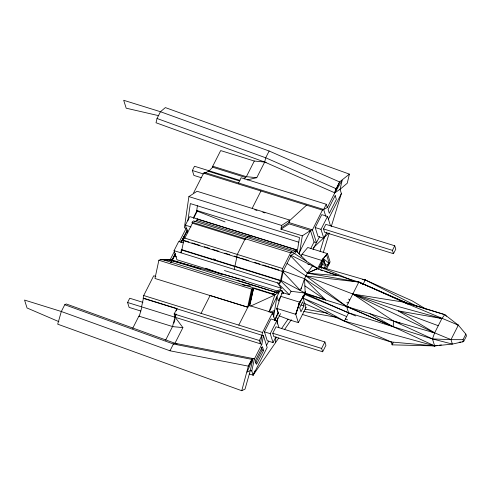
<?xml version="1.0" encoding="UTF-8"?>
<svg xmlns="http://www.w3.org/2000/svg" width="491" height="491" viewBox="0 0 491 491"><rect width="100%" height="100%" fill="white"/><g stroke="black" fill="none" stroke-linecap="round" stroke-linejoin="round"><path stroke-width="0.74" d="M401.116 301.063L444.76 314.639L458.336 325.152L465.849 334.125L466.45 336.034L463.633 341.595L452.395 344.093L434.658 345.91L393.199 326.705L393.555 321.077L352.808 294.029L305.924 275.948L287.137 263.52M208.957 171.052L212.671 167.216L212.744 166.228L220.674 150.577L254.301 161.036L264.698 162.048L334.794 192.84L340.06 189.293L347.241 183.247L349.396 174.133L165.357 107.597L160.459 111.721L157.028 118.497L156.015 122.762L266.134 162.57M275.426 342.786L275.985 336.771M277.163 323.992L277.716 317.984M278.066 314.222L278.201 312.724L276.856 308.44L280.729 296.306L300.032 302.309L305.206 293.078L305.187 291.574M171.635 262.12L171.832 260.629L170.524 259.5L160.447 259.653L158.869 260.242L154.972 278.477L247.845 307.243L210.117 295.502L201.058 313.375M184.812 238.209L192.423 223.196L192.11 222.202L193.509 220.895L291.979 251.527L290.598 252.84L282.638 268.534L184.156 237.902L183.266 240.596L282 271.308L282.546 271.087L280.6 280.41L181.866 249.698L181.32 249.919L180.921 252.81L181.504 251.662M234.287 269.406L234.686 266.521L235.232 266.3M183.616 242.793L178.81 241.296L174.06 250.674L279.655 283.522L280.054 280.631L280.6 280.41M187.887 220.821L190.336 203.587L299.516 237.552L297.135 252.3M196.449 212.493L197.407 205.754M289.346 222.429L289.721 220.097L197.032 191.269L188.894 196.596L184.383 227.793L186.819 228.548M349.396 174.133L339.588 181.952L334.794 192.84L327.325 207.576L322.434 210.111L312.417 229.874L310.453 230.506L302.315 235.833L280.981 229.199L281.589 225.43L289.721 220.097M299.301 254.522L302.315 235.833M273.573 316.971L276.961 296.589L278.348 300.995L282.595 292.618L281.889 290.384L279.698 291.181L274.85 294.981L250.625 306.083M249.471 374.044L253.117 375.179L267.165 347.468L263.464 335.727L143.176 298.307L143.697 295.527L153.714 275.764L155.893 276.439M165.608 340.214L172.501 326.601L175.864 313.743M176.398 310.901L177.085 308.618M175.741 315.768L176.011 314.338M325.821 216.402L323.637 209.485L204.808 172.525L204.686 173.188L208.374 171.279L239.074 180.829M208.374 171.279L208.497 170.61M238.307 183.652L241.081 177.76L326.288 204.268L327.325 207.576M238.792 325.11L248.808 305.341L272.542 312.724L262.525 332.493L260.402 343.798L259.358 340.49L262.004 335.273M278.857 337.802L253.117 375.179L251.791 370.963L254.393 358.989L261.856 344.252L263.464 335.727M194.461 221.766L196.934 220.539L197.216 219.054L198.235 219.244M250.036 237.055L250.324 235.576L251.337 235.766M291.979 251.527L291.697 253.006L295.404 251.171L295.692 249.686L197.216 219.054M321.593 268.209L321.347 266.705L322.636 260.193L324.146 261.187L325.496 265.471L323.943 268.534M181.866 249.698L183.812 240.375L188.931 241.965M234.882 266.441L236.828 257.112M247.667 307.311L251.564 289.076L253.516 288.346L274.85 294.981L268.994 312.073M248.808 305.341L252.349 288.782M253.141 288.487L249.397 305.991L253.516 288.346L250.085 304.389M58.908 321.673L27.042 307.98L24.55 300.069L61.32 311.509L169.996 350.795L173.433 344.025L174.968 343.264L252.933 358.534L250.33 370.509L245.027 389.099L241.744 390.713L57.705 324.183L61.32 311.509L64.751 304.733L66.285 303.978L177.122 344.044M282 271.308L282.638 268.534M392.395 343.688L392.125 344.854L434.658 345.91L437.634 345.468M328.375 219.219L341.392 193.528L340.06 189.293L342.215 180.179L334.794 192.84L335.807 188.569M241.744 390.713L248.348 366.145L251.779 359.369L252.933 358.534L254.393 358.989M141.764 307.605L139.278 316.198L138.879 316.143L132.668 328.393M173.949 323.047L174.999 319.432M320.058 251.331L324.704 236.183M323.25 252.644L329.222 233.176M331.216 226.682L341.386 193.509M278.937 315.719L290.334 320.138L298.356 322.63L295.735 314.314L299.461 302.646M334.794 192.84L336.151 188.722L339.588 181.952L269.142 151.013L160.459 111.721L123.689 100.287L126.187 108.192L158.759 115.692M276.856 308.44L295.735 314.314L299.786 302.235M312.491 265.901L307.323 273.192L304.53 278.71L300.486 290.592L282.841 271.781M295.735 314.314L300.032 302.309M446.368 316.241L444.76 314.639L441.888 318.555L434.633 332.867L432.454 338.919L434.658 345.91L391.21 341.975L304.764 303.561M283.172 292.796L283.301 292.458L283.675 293.636M253.117 375.179L254.829 370.92M275.07 320.531L278.201 312.724L276.679 308.778M318.647 269.363L323.293 258.591L326.54 254.737L329.308 263.507L326.668 268.7M251.398 359.295L252.933 358.534L247.047 372.129L250.33 370.509L251.791 370.963M175.385 253.994L174.465 256.099L176.6 256.928M300.848 288.904L301.548 287.468M172.034 260.316L175.134 254.172M180.989 242.566L184.432 235.741M201.23 177.693L193.908 175.416L192.355 170.506L194.51 166.259L239.933 180.387M140.849 311.042L129.127 307.397L127.58 302.487L129.734 298.24L142.918 302.346M193.589 192.914L203.605 173.151L204.808 172.525M187.801 232.844L185.383 225.166L189.729 216.599L296.705 249.876L295.011 253.227L291.298 255.068L283.344 270.762L281.392 280.091L279.655 283.522M171.672 260.635L175.115 253.835M180.915 242.401L187.341 229.714M193.374 217.82L197.051 210.553L298.823 242.21M172.095 260.77L175.496 254.062M181.339 242.542L187.181 231.016M193.564 218.415L197.241 211.155L197.051 210.553M175.416 317.99L174.152 313.988L176.797 308.771M174.968 343.264L182.898 327.614L175.195 317.296L175.612 316.48M254.301 161.036L246.372 176.686L244.248 178.877M269.142 151.013L265.705 157.783L264.698 162.048L256.762 177.699L247.249 179.89M252.251 208.196L260.966 190.993M269.473 311.355L281.208 288.205L277.593 282.877L289.322 294.71L291.065 291.28L305.206 293.078L325.527 299.94L304.53 278.71L283.393 270.903M298.743 253.601L310.453 230.506L289.113 223.865L280.981 229.199M323.637 209.485L326.288 204.268M326.914 232.169L323.815 238.282L318.021 236.478L315.204 227.548L321.746 214.641L327.54 216.445L330.357 225.375M301.001 256.302L302.014 254.301L307.747 247.489L327.479 253.626L330.099 261.942L329.308 263.507L324.588 268.853M272.609 314.467L274.659 310.416L270.062 312.258M275.813 337.17L273.057 342.601L267.264 340.797L264.446 331.861L270.989 318.96L276.783 320.764L278.949 327.632M274.426 320.181L278.201 312.724M310.742 248.52L314.062 241.965L310.453 230.506M323.815 238.282L320.997 229.346L327.54 216.445M273.057 342.601L270.24 333.665L276.783 320.764M255.443 363.223L262.157 349.973L261.372 347.468M276.801 320.979L280.533 313.608M313.074 249.403L319.549 236.631M323.514 228.929L325.834 224.35L394.746 245.782L395.795 249.121L393.475 253.7L324.563 232.268L323.514 228.929L392.426 250.367L393.475 253.7M263.618 350.427L256.572 364.34L255.381 360.578L262.433 346.671L263.618 350.427L262.157 349.973M266.392 345.689L268.773 340.993M272.757 333.248L276.034 326.779L324.889 341.975L325.944 345.314L322.661 351.777L273.806 336.58L272.757 333.248L321.611 348.444L322.661 351.777M290.298 255.529L307.323 273.192L317.573 268.675L321.746 260.439L323.293 258.591L329.308 263.507L325.496 265.471L322.09 264.41M304.85 294.367L303.033 298.08L306.016 307.526L298.356 322.63M321.801 268.129L321.347 266.705L324.146 261.187M303.966 305.918L300.971 311.828L299.67 307.704L302.671 301.793L303.966 305.918L301.051 305.009M321.611 348.444L324.889 341.975M370.03 313.774L393.199 326.705L346.505 306.464L358.866 282.073L405.505 302.425L352.808 294.029L434.633 332.867L450.99 339.643L463.031 339.68L465.849 334.125M346.714 316.572L303.033 298.08L344.418 321.102L348.604 312.835L346.787 307.071M363.064 284.314L365.279 279.944L412.078 300.811L425.9 309.06M392.426 250.367L394.746 245.782M393.217 342.693L392.125 344.854L391.21 341.975M444.76 314.639L403.203 302.045L458.336 325.152L450.99 339.643L452.395 344.093L432.454 338.919L348.604 312.835L304.874 294.453M169.898 260.261L174.409 251.404M179.258 241.86L186.193 228.235M281.601 293.814L282.288 292.519L281.785 290.924L282.092 291.016M300.547 300.67L298.356 304.653L305.206 293.078L304.53 278.71L346.505 306.464L350.151 307.526M302.732 296.711L303.456 295.392M252.933 358.534L248.348 366.145L169.996 350.795M170.567 262.519L171.832 260.629L244.972 280.287M281.625 328.479L288.064 319.132M284.436 329.7L291.304 319.733M322.286 259.794L323.293 258.591L325.496 265.471M327.479 253.626L321.746 260.439L302.014 254.301M313.497 247.593L328.896 232.973M306.568 205.177L289.641 220.594L288.683 222.491L312.417 229.874L316.468 242.714L314.062 241.965M273.125 293.98L275.328 294.612L272.45 294.238L279.489 289.635M281.214 227.763L288.72 222.84M316.45 269.252L317.677 268.46L293.581 252.994M143.176 298.307L143.464 298.16L141.568 306.838M355.588 315.952L304.549 293.415L305.206 293.078L281.312 280.49M250.324 235.576L246.611 237.411L245.23 238.724L237.27 254.424L236.631 257.192L237.178 256.971L239.375 257.658M405.505 302.425L358.866 282.073L307.323 273.192L317.677 268.46L291.249 255.418M183.266 240.596L183.812 240.375M307.875 264.655L309.355 264.354M439.12 345.247L441.348 344.915M459.177 342.258L460.662 342.037M462.148 341.816L463.633 341.595L463.031 339.68M351.519 280.183L319.936 266.809L321.347 266.705M307.323 273.192L338.317 275.672L317.573 268.675M256.762 177.699L246.372 176.686L212.744 166.228M182.898 327.614L172.501 326.601L172.906 326.656L138.879 316.143M160.447 259.653L171.832 260.629L277.452 292.808M242.572 284.866L250.895 286.02M439.709 317.873L441.888 318.555L398.25 310.877L434.633 332.867L393.555 321.077L432.454 338.919L450.99 339.643L449.553 339.195M304.905 309.097L327.301 313.105M303.708 311.46L336.556 317.333M295.692 249.686L296.705 249.876M251.779 359.369L173.433 344.025L64.751 304.733M303.033 292.538L305.206 293.078M441.888 318.555L352.808 294.029L438.26 325.711M344.418 321.102L434.658 345.91L430.3 344.553M319.936 266.809L365.279 279.944L417.694 306.691M212.671 167.216L245.568 177.454M203.605 173.151L322.434 210.111M192.355 170.506L203.348 173.924M315.204 227.548L320.997 229.346M254.817 209.761L256.996 210.436M262.795 212.241L264.974 212.922M188.894 196.596L281.589 225.43M196.934 220.539L295.404 251.171M290.598 252.84L192.11 222.202L192.435 223.202L245.543 239.718M185.383 225.166L191.048 226.928M316.278 268.025L317.677 268.46M320.592 270.16L322.722 270.823M324.846 271.48L358.872 282.067L408.082 304.242M456.912 324.704L458.336 325.152M191.852 242.873L199.892 245.377M204.281 246.74L209.399 248.329M212.321 249.244L218.9 251.288M224.749 253.111L229.868 254.7M234.256 256.063L236.447 256.744M240.835 258.113L248.888 260.617M254.737 262.433L259.862 264.029M262.789 264.937L269.375 266.987M270.836 267.442L278.888 269.946M213.364 258.929L215.555 259.61M181.32 249.919L280.054 280.631M346.842 302.493L348.291 302.941M431.724 331.959L434.633 332.867M304.549 293.415L400.091 323.109M224.405 270.535L281.208 288.205M239.117 279.091L176.92 259.745L174.06 250.674M242.045 279.999L279.361 291.611M282.288 292.519L289.322 294.71M195.424 267.251L170.524 259.5L163.945 260.021L275.328 294.668M196.891 267.705L200.555 268.841M237.178 280.232L278.194 292.992M158.869 260.242L251.564 289.076M305.365 307.329L306.016 307.526M302.29 314.406L391.935 342.288M264.446 331.861L270.24 333.665M143.697 295.527L262.525 332.493M144.194 298.387L176.355 308.391M174.152 313.988L259.358 340.49M127.58 302.487L261.856 344.252M157.028 118.497L265.705 157.783L336.151 188.722M197.241 211.155L225.038 221.926M205.821 268.239L221.496 274.316M346.56 306.353L393.199 326.705M345.511 318.941L347.61 319.874M363.512 284.639L358.872 282.067L305.924 275.948L346.505 306.464M304.868 285.891L325.527 299.94M324.134 261.224L323.937 260.611L323.391 260.69L323.293 258.591M348.616 299.062L349.721 300.124M294.643 249.232L306.378 261.065M280.398 280.521L291.065 291.28M304.26 295.662L304.402 296.098M272.542 312.724L275.015 320.574M335.181 195.621L328.129 209.534L329.32 213.29L336.366 199.383L335.181 195.621M365.279 279.944L362.278 279.447L365.279 279.944"/></g></svg>
